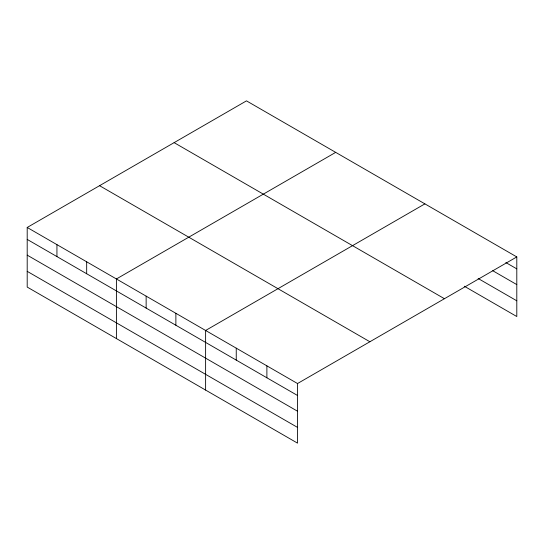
<?xml version="1.0" encoding="UTF-8"?>
<svg xmlns="http://www.w3.org/2000/svg" width="544" height="544" viewBox="0 0 544 544"><rect width="100%" height="100%" fill="white"/><g stroke="black" fill="none" stroke-linecap="round" stroke-linejoin="round"><path stroke-width="0.82" d="M27.2 227.467L297.52 383.534L297.52 443.136L27.2 287.069L27.2 227.467L246.48 100.864L516.8 256.931L516.8 316.533L464.284 286.212M335.689 152.368L116.402 278.97L116.402 338.572M424.891 203.871L205.612 330.473L205.612 390.068M297.52 383.534L516.8 256.931M505.859 262.562L516.8 268.879M492.728 270.708L516.8 284.607M478.142 278.487L516.8 300.805M174.121 142.644L444.434 298.71M99.566 185.688L369.879 341.754M27.2 239.414L297.52 395.481M27.2 255.136L297.52 411.21M27.2 271.34L297.52 427.407M266.886 365.847L266.886 377.794M236.246 348.16L236.246 360.108M175.875 313.303L175.875 325.251M146.139 296.133L146.139 308.081M86.673 261.8L86.673 273.748M56.936 244.637L56.936 256.584"/></g></svg>
